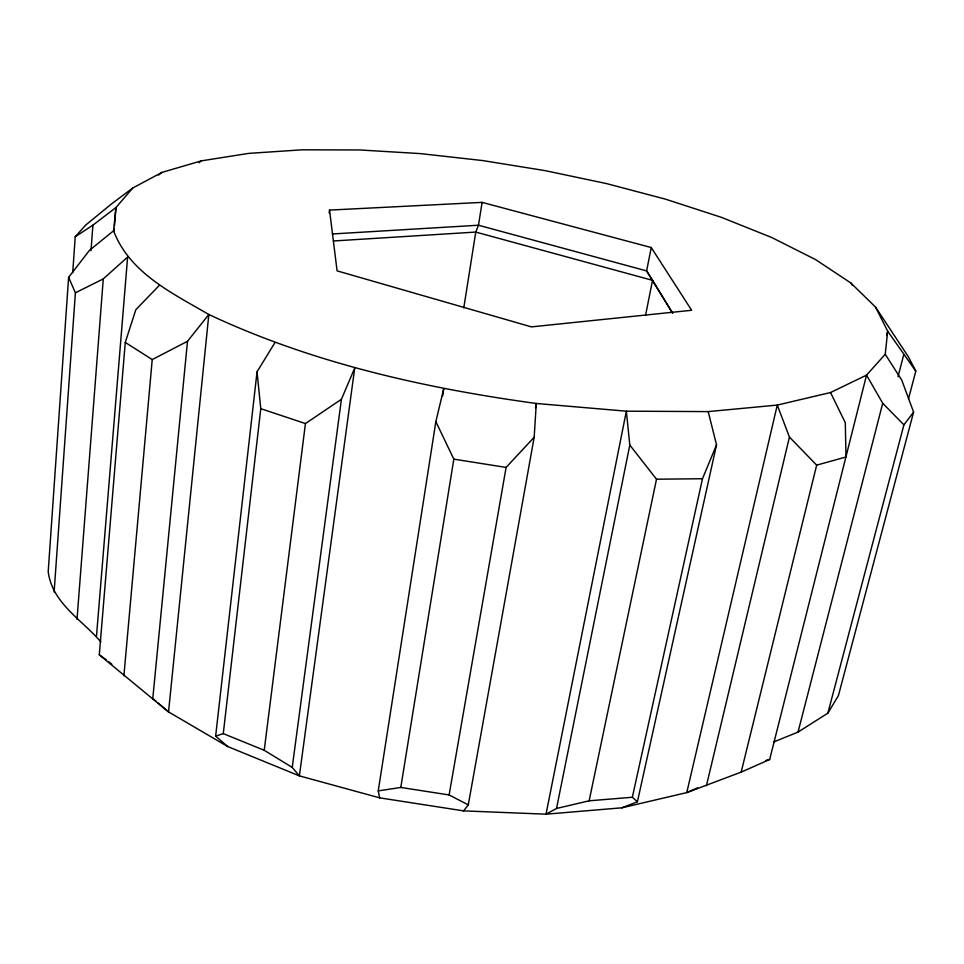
<?xml version="1.0" encoding="UTF-8"?>
<svg xmlns="http://www.w3.org/2000/svg" width="964" height="964" viewBox="0 0 964 964"><rect width="100%" height="100%" fill="white"/><g stroke="black" fill="none" stroke-linecap="round" stroke-linejoin="round"><path stroke-width="1.45" d="M159.301 285.428L135.84 309.697L125.272 342.413L99.292 654.833L168.531 711.914L227.697 746.534L299.37 775.875L379.635 797.843L463.624 810.881L468.275 804.88L534.177 437.234L536.285 403.47C423.967 388.094 311.89 362.886 208.827 314.493C172.387 293.261 129.477 272.872 113.571 230.794L115.933 207.549L132.815 187.968L162.036 172.363L201.356 160.855L248.688 153.384L302.106 149.818L359.897 149.962L420.569 153.625L482.747 160.578L545.154 170.64L606.561 183.594L665.714 199.223L721.277 217.298L771.766 237.53L815.556 259.581L850.814 282.97L875.541 307.094L908.462 356.921L915.8 371.128L908.522 398.807M113.571 230.794L89.435 250.363L68.613 277.343L48.2 571.64C52.104 603.139 82.061 619.864 100.871 641.928M72.722 272.643L75.24 236.746L85.483 225.251L111.511 203.922L132.815 187.968M54.117 591.956L75.397 292.815L68.613 277.343M91.002 250.652L92.893 225.154L115.933 207.549L114.523 225.54M77.012 619.31L103.269 278.897L127.622 257.075L96.508 635.939M114.053 231.541L114.282 228.54M123.886 675.836L152.228 359.584L187.498 341.292L208.827 314.493L168.531 711.914L158.361 703.238M152.698 699.394L187.498 341.292M535.502 407.905L536.285 403.47L626.347 411.182L708.203 411.604L777.273 405.085L830.534 392.529L866.54 375.129L885.241 354.246L887.687 331.182L875.541 307.094M227.697 746.534L215.635 736.159L257.039 371.839L274.933 342.618M215.635 736.159L223.274 733.616L260.786 408.688L257.039 371.839M329.17 212.948L329.531 210.092L482.108 202.38L651.242 247.543L691.646 310.275L531.429 326.88L337.087 270.86L329.531 210.092M264.232 750.281L305.443 423.558L341.425 399.277L354.728 367.971L299.37 775.875L292.225 767.416L264.232 750.281L223.274 733.616M292.225 767.416L341.425 399.277M379.635 797.843L378.237 790.902L435.849 421.63L443.729 388.745L442.56 396.18M463.78 307.877L475.77 232.071L478.481 225.227L482.108 202.38M378.237 790.902L400.795 787.443L453.827 459.141L435.849 421.63M468.275 804.88L449.116 794.951L506.1 467.42L534.177 437.234M651.242 247.543L646.627 270.908L672.318 312.806M645.531 315.481L652.532 280.343L646.627 270.908L478.481 225.227L332.447 233.963M774.032 741.834L798.023 732.098L827.871 713.155L903.907 424.859L882.723 403.253L866.54 375.129L769.67 759.499L741.159 772.128L686.766 792.613L621.792 807.82L546.022 814.182L556.517 808.483L629.805 445.067L626.347 411.182L546.022 814.182L463.624 810.881M556.517 808.483L589.137 800.807L656.508 479.204L629.805 445.067M621.792 807.82L637.409 801.771L632.348 797.264L702.479 478.734L716.529 444.85L708.203 411.604M637.409 801.771L716.529 444.85M706.431 785.672L789.432 437.053L777.273 405.085L686.766 792.613L697.562 787.853M741.159 772.128L816.665 465.142L789.432 437.053M886.579 335.544L887.687 331.182L915.8 371.128M798.023 732.098L882.723 403.253M898.026 376.695L903.678 354.885M885.241 354.246L901.774 380.153L913.595 412.11L838.427 695.562L827.871 713.155M903.907 424.859L913.595 412.11M199.126 162.663L201.356 160.855M158.445 175.111L162.036 172.363M75.24 236.746L92.893 225.154M75.397 292.815L103.269 278.897M816.665 465.142L845.982 456.996L845.308 422.714L830.534 392.529M765.729 760.488L769.67 759.499M589.137 800.807L632.348 797.264M333.472 240.976L475.77 232.071L652.532 280.343L672.691 313.204M656.508 479.204L702.479 478.734M400.795 787.443L449.116 794.951M453.827 459.141L506.1 467.42M260.786 408.688L305.443 423.558M125.272 342.413L152.228 359.584M99.292 654.833L106.112 659.653M108.402 661.485L111.836 664.232M153.83 699.382L156.096 701.31M850.814 282.97L852.441 285.428"/></g></svg>
